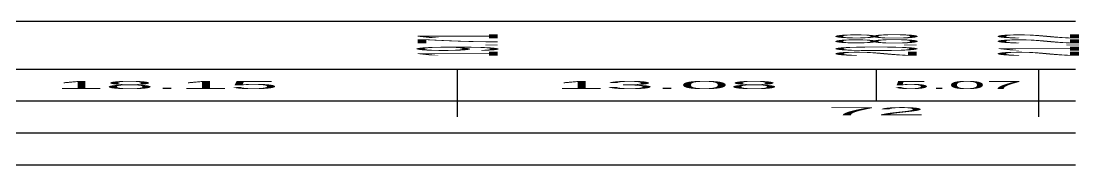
# Model space of a CAD drawing. Header units: millimetres. Extents: x 265754 to 14267433, y -6145605 to 2433772.
# Drawn here: x 6965487 to 6998515, y 353132 to 357632 of the extents above; entities that cross this region are included whole.
import ezdxf
from ezdxf.enums import TextEntityAlignment as Align

# ---------------------------------------------------------------- set-up
doc = ezdxf.new("R2010")
doc.units = ezdxf.units.MM
for name, color, linetype in [('Пикеты', 7, 'Continuous'), ('Прямые и кривые в плане', 7, 'Continuous'), ('Таблица', 7, 'Continuous'), ('Черные отметки', 3, 'Continuous')]:
    doc.layers.add(name, color=color, linetype=linetype)
doc.styles.get("Standard").update_dxf_attribs({"font": 'arial.ttf'})

msp = doc.modelspace()

# ---------------------------------------------------------------- linework, layer by layer
at = {"layer": 'Прямые и кривые в плане', "linetype": 'Continuous'}
for p, q in [((6979116.0075, 354631.7517), (6979116.0075, 355131.7517)), ((6997264.5403, 354631.7517), (6997264.5403, 355131.7517)), ((6960967.4746, 354131.7517), (6979116.0075, 354131.7517)), ((6979116.0075, 354131.7517), (6997264.5403, 354131.7517)), ((6997264.5403, 354131.7517), (6998408.6098, 354131.7517))]:
    msp.add_line(p, q, dxfattribs=at)
at = {"layer": 'Таблица', "linetype": 'Continuous'}
for p, q in [((6598408.6098, 357631.7517), (6998408.6098, 357631.7517)), ((6598408.6098, 356131.7517), (6998408.6098, 356131.7517)), ((6598408.6098, 355131.7517), (6998408.6098, 355131.7517)), ((6598408.6098, 353131.7517), (6998408.6098, 353131.7517))]:
    msp.add_line(p, q, dxfattribs=at)
at = {"layer": 'Черные отметки', "color": 251, "linetype": 'Continuous', "true_color": 0x636466}
for p, q in [((6979116.0075, 355131.7517), (6979116.0075, 356131.7517)), ((6992197.1445, 355131.7517), (6992197.1445, 356131.7517)), ((6997264.5403, 355131.7517), (6997264.5403, 356131.7517))]:
    msp.add_line(p, q, dxfattribs=at)

# ---------------------------------------------------------------- texts
at = {"layer": 'Пикеты', "linetype": 'Continuous', "width": 8}
msp.add_text('72', height=250, dxfattribs=at).set_placement((6992197.1445, 354685.2284), align=Align.CENTER)
at = {"layer": 'Черные отметки', "color": 251, "linetype": 'Continuous', "true_color": 0x636466, "oblique": 0.00002479, "width": 0.08}
for s, p in [('19.71', (6979116.0075, 356881.7517)), ('20.88', (6992197.1445, 356881.7517)), ('21.22', (6997264.5403, 356881.7517))]:
    msp.add_text(s, height=2500, rotation=90.00002504, dxfattribs=at).set_placement(p, align=Align.MIDDLE_CENTER)
at = {"layer": 'Черные отметки', "color": 251, "linetype": 'Continuous', "true_color": 0x636466}
for s, width, p in [('18.15', 8, (6970041.741, 355631.7517)), ('13.08', 8, (6985656.576, 355631.7517)), ('5.07', 5.977499, (6994730.8424, 355631.7517))]:
    msp.add_text(s, height=250, dxfattribs=dict(at, width=width)).set_placement(p, align=Align.MIDDLE_CENTER)

doc.saveas('drawing.dxf')
